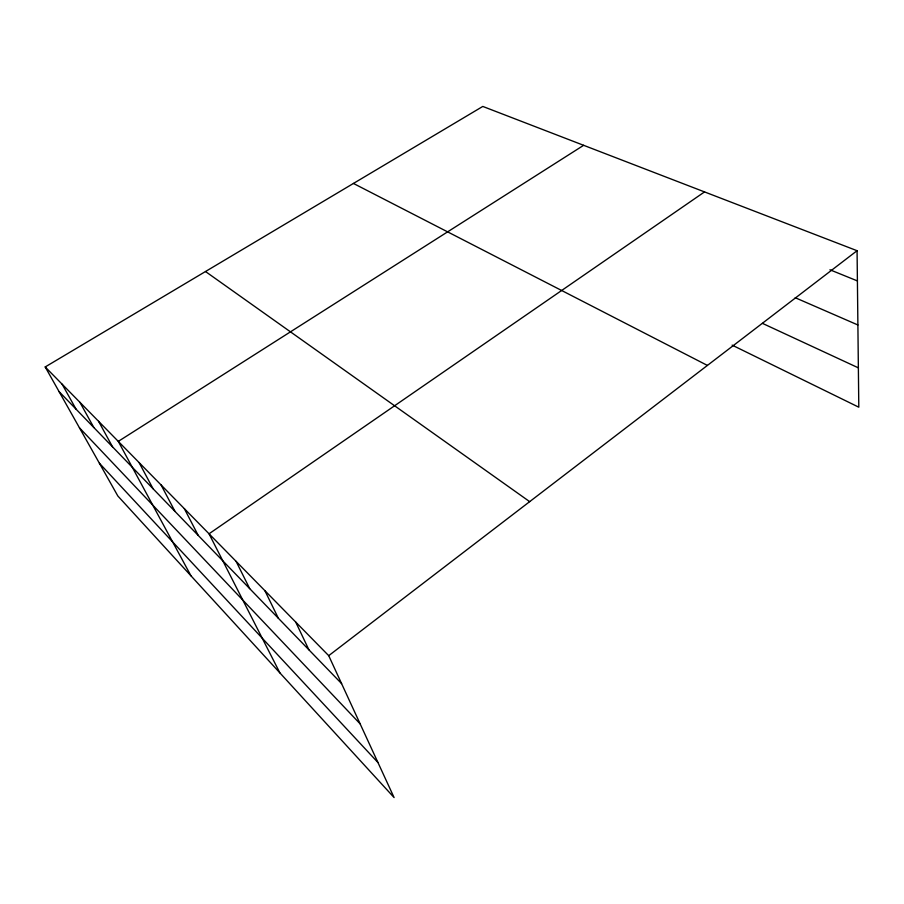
<?xml version="1.0" encoding="UTF-8"?>
<svg xmlns="http://www.w3.org/2000/svg" width="904" height="904" viewBox="0 0 904 904"><rect width="100%" height="100%" fill="white"/><g stroke="black" fill="none" stroke-linecap="round" stroke-linejoin="round"><path stroke-width="1.36" d="M328.717 655.671L857.071 250.713L482.792 106.435L45.2 366.956L117.814 495.957L394.099 797.565L328.717 655.671L45.2 366.956M704.532 191.908L209.039 533.801L279.89 672.881M583.645 145.307L118.288 441.389L190.959 575.803M829.94 269.776L857.41 280.918M795.215 297.71L857.896 324.977M762.49 323.383L858.371 367.849M732.127 345.125L858.8 407.195L857.071 250.713M353.441 183.444L707.414 365.431M205.502 271.528L529.676 501.652M59.076 391.613L341.588 683.593M79.45 427.795L360.142 723.867M99.395 463.232L377.951 762.524M62.105 384.177L76.038 409.139M79.88 402.269L93.846 427.547M98.581 421.32L112.571 446.904M139.092 462.577L153.07 488.759M161.082 484.962L175.026 511.449M184.359 508.669L198.225 535.428M236.08 561.327L249.707 588.628M264.906 590.696L278.342 618.234M295.721 622.065L308.908 649.818"/></g></svg>
